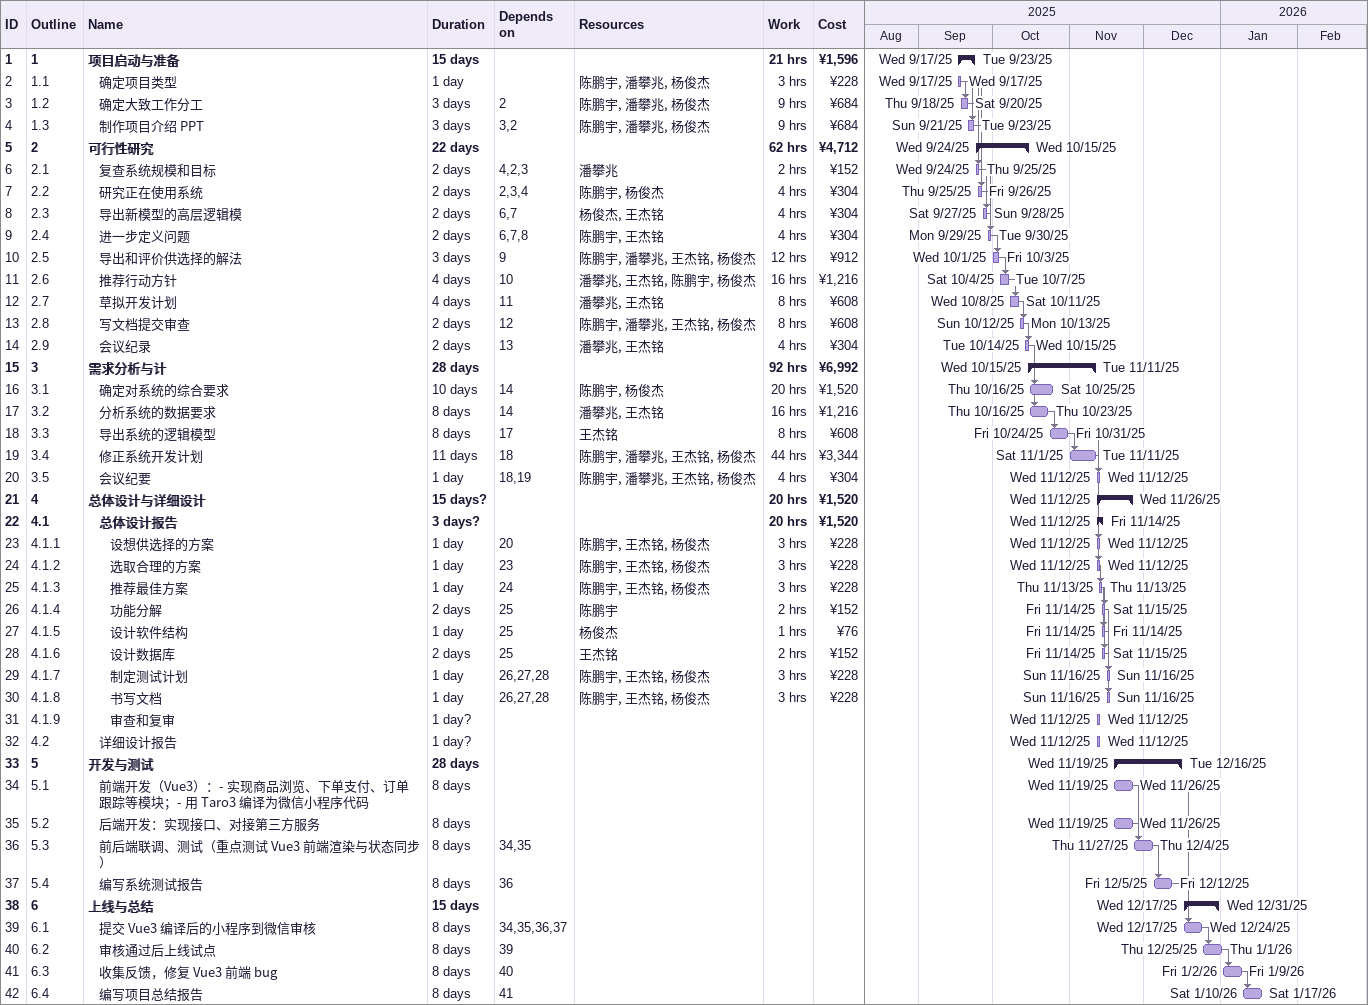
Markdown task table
| ID | WBS | Task | Duration | Start | Finish | Predecessors | Resources | Work (h) | Cost (¥) |
|---|---|---|---|---|---|---|---|---|---|
| 1 | 1 | **项目启动与准备** | 15d | 2025-09-17 | 2025-09-23 |  |  | 21 | 1596 |
| 2 | 1.1 | 确定项目类型 | 1d | 2025-09-17 | 2025-09-17 |  | 陈鹏宇, 潘攀兆, 杨俊杰 | 3 | 228 |
| 3 | 1.2 | 确定大致工作分工 | 3d | 2025-09-18 | 2025-09-20 | 2 | 陈鹏宇, 潘攀兆, 杨俊杰 | 9 | 684 |
| 4 | 1.3 | 制作项目介绍 PPT | 3d | 2025-09-21 | 2025-09-23 | 3, 2 | 陈鹏宇, 潘攀兆, 杨俊杰 | 9 | 684 |
| 5 | 2 | **可行性研究** | 22d | 2025-09-24 | 2025-10-15 |  |  | 62 | 4712 |
| 6 | 2.1 | 复查系统规模和目标 | 2d | 2025-09-24 | 2025-09-25 | 4, 2, 3 | 潘攀兆 | 2 | 152 |
| 7 | 2.2 | 研究正在使用系统 | 2d | 2025-09-25 | 2025-09-26 | 2, 3, 4 | 陈鹏宇, 杨俊杰 | 4 | 304 |
| 8 | 2.3 | 导出新模型的高层逻辑模 | 2d | 2025-09-27 | 2025-09-28 | 6, 7 | 杨俊杰, 王杰铭 | 4 | 304 |
| 9 | 2.4 | 进一步定义问题 | 2d | 2025-09-29 | 2025-09-30 | 6, 7, 8 | 陈鹏宇, 王杰铭 | 4 | 304 |
| 10 | 2.5 | 导出和评价供选择的解法 | 3d | 2025-10-01 | 2025-10-03 | 9 | 陈鹏宇, 潘攀兆, 王杰铭, 杨俊杰 | 12 | 912 |
| 11 | 2.6 | 推荐行动方针 | 4d | 2025-10-04 | 2025-10-07 | 10 | 潘攀兆, 王杰铭, 陈鹏宇, 杨俊杰 | 16 | 1216 |
| 12 | 2.7 | 草拟开发计划 | 4d | 2025-10-08 | 2025-10-11 | 11 | 潘攀兆, 王杰铭 | 8 | 608 |
| 13 | 2.8 | 写文档提交审查 | 2d | 2025-10-12 | 2025-10-13 | 12 | 陈鹏宇, 潘攀兆, 王杰铭, 杨俊杰 | 8 | 608 |
| 14 | 2.9 | 会议纪录 | 2d | 2025-10-14 | 2025-10-15 | 13 | 潘攀兆, 王杰铭 | 4 | 304 |
| 15 | 3 | **需求分析与计** | 28d | 2025-10-15 | 2025-11-11 |  |  | 92 | 6992 |
| 16 | 3.1 | 确定对系统的综合要求 | 10d | 2025-10-16 | 2025-10-25 | 14 | 陈鹏宇, 杨俊杰 | 20 | 1520 |
| 17 | 3.2 | 分析系统的数据要求 | 8d | 2025-10-16 | 2025-10-23 | 14 | 潘攀兆, 王杰铭 | 16 | 1216 |
| 18 | 3.3 | 导出系统的逻辑模型 | 8d | 2025-10-24 | 2025-10-31 | 17 | 王杰铭 | 8 | 608 |
| 19 | 3.4 | 修正系统开发计划 | 11d | 2025-11-01 | 2025-11-11 | 18 | 陈鹏宇, 潘攀兆, 王杰铭, 杨俊杰 | 44 | 3344 |
| 20 | 3.5 | 会议纪要 | 1d | 2025-11-12 | 2025-11-12 | 18, 19 | 陈鹏宇, 潘攀兆, 王杰铭, 杨俊杰 | 4 | 304 |
| 21 | 4 | **总体设计与详细设计** | 15d? | 2025-11-12 | 2025-11-26 |  |  | 20 | 1520 |
| 22 | 4.1 | **总体设计报告** | 3d? | 2025-11-12 | 2025-11-14 |  |  | 20 | 1520 |
| 23 | 4.1.1 | 设想供选择的方案 | 1d | 2025-11-12 | 2025-11-12 | 20 | 陈鹏宇, 王杰铭, 杨俊杰 | 3 | 228 |
| 24 | 4.1.2 | 选取合理的方案 | 1d | 2025-11-12 | 2025-11-12 | 23 | 陈鹏宇, 王杰铭, 杨俊杰 | 3 | 228 |
| 25 | 4.1.3 | 推荐最佳方案 | 1d | 2025-11-13 | 2025-11-13 | 24 | 陈鹏宇, 王杰铭, 杨俊杰 | 3 | 228 |
| 26 | 4.1.4 | 功能分解 | 2d | 2025-11-14 | 2025-11-15 | 25 | 陈鹏宇 | 2 | 152 |
| 27 | 4.1.5 | 设计软件结构 | 1d | 2025-11-14 | 2025-11-14 | 25 | 杨俊杰 | 1 | 76 |
| 28 | 4.1.6 | 设计数据库 | 2d | 2025-11-14 | 2025-11-15 | 25 | 王杰铭 | 2 | 152 |
| 29 | 4.1.7 | 制定测试计划 | 1d | 2025-11-16 | 2025-11-16 | 26, 27, 28 | 陈鹏宇, 王杰铭, 杨俊杰 | 3 | 228 |
| 30 | 4.1.8 | 书写文档 | 1d | 2025-11-16 | 2025-11-16 | 26, 27, 28 | 陈鹏宇, 王杰铭, 杨俊杰 | 3 | 228 |
| 31 | 4.1.9 | 审查和复审 | 1d? | 2025-11-12 | 2025-11-12 |  |  |  |  |
| 32 | 4.2 | 详细设计报告 | 1d? | 2025-11-12 | 2025-11-12 |  |  |  |  |
| 33 | 5 | **开发与测试** | 28d | 2025-11-19 | 2025-12-16 |  |  |  |  |
| 34 | 5.1 | 前端开发（Vue3）：- 实现商品浏览、下单支付、订单跟踪等模块；- 用 Taro3 编译为微信小程序代码 | 8d | 2025-11-19 | 2025-11-26 |  |  |  |  |
| 35 | 5.2 | 后端开发：实现接口、对接第三方服务 | 8d | 2025-11-19 | 2025-11-26 |  |  |  |  |
| 36 | 5.3 | 前后端联调、测试（重点测试 Vue3 前端渲染与状态同步） | 8d | 2025-11-27 | 2025-12-04 | 34, 35 |  |  |  |
| 37 | 5.4 | 编写系统测试报告 | 8d | 2025-12-05 | 2025-12-12 | 36 |  |  |  |
| 38 | 6 | **上线与总结** | 15d | 2025-12-17 | 2025-12-31 |  |  |  |  |
| 39 | 6.1 | 提交 Vue3 编译后的小程序到微信审核 | 8d | 2025-12-17 | 2025-12-24 | 34, 35, 36, 37 |  |  |  |
| 40 | 6.2 | 审核通过后上线试点 | 8d | 2025-12-25 | 2026-01-01 | 39 |  |  |  |
| 41 | 6.3 | 收集反馈，修复 Vue3 前端 bug | 8d | 2026-01-02 | 2026-01-09 | 40 |  |  |  |
| 42 | 6.4 | 编写项目总结报告 | 8d | 2026-01-10 | 2026-01-17 | 41 |  |  |  |
